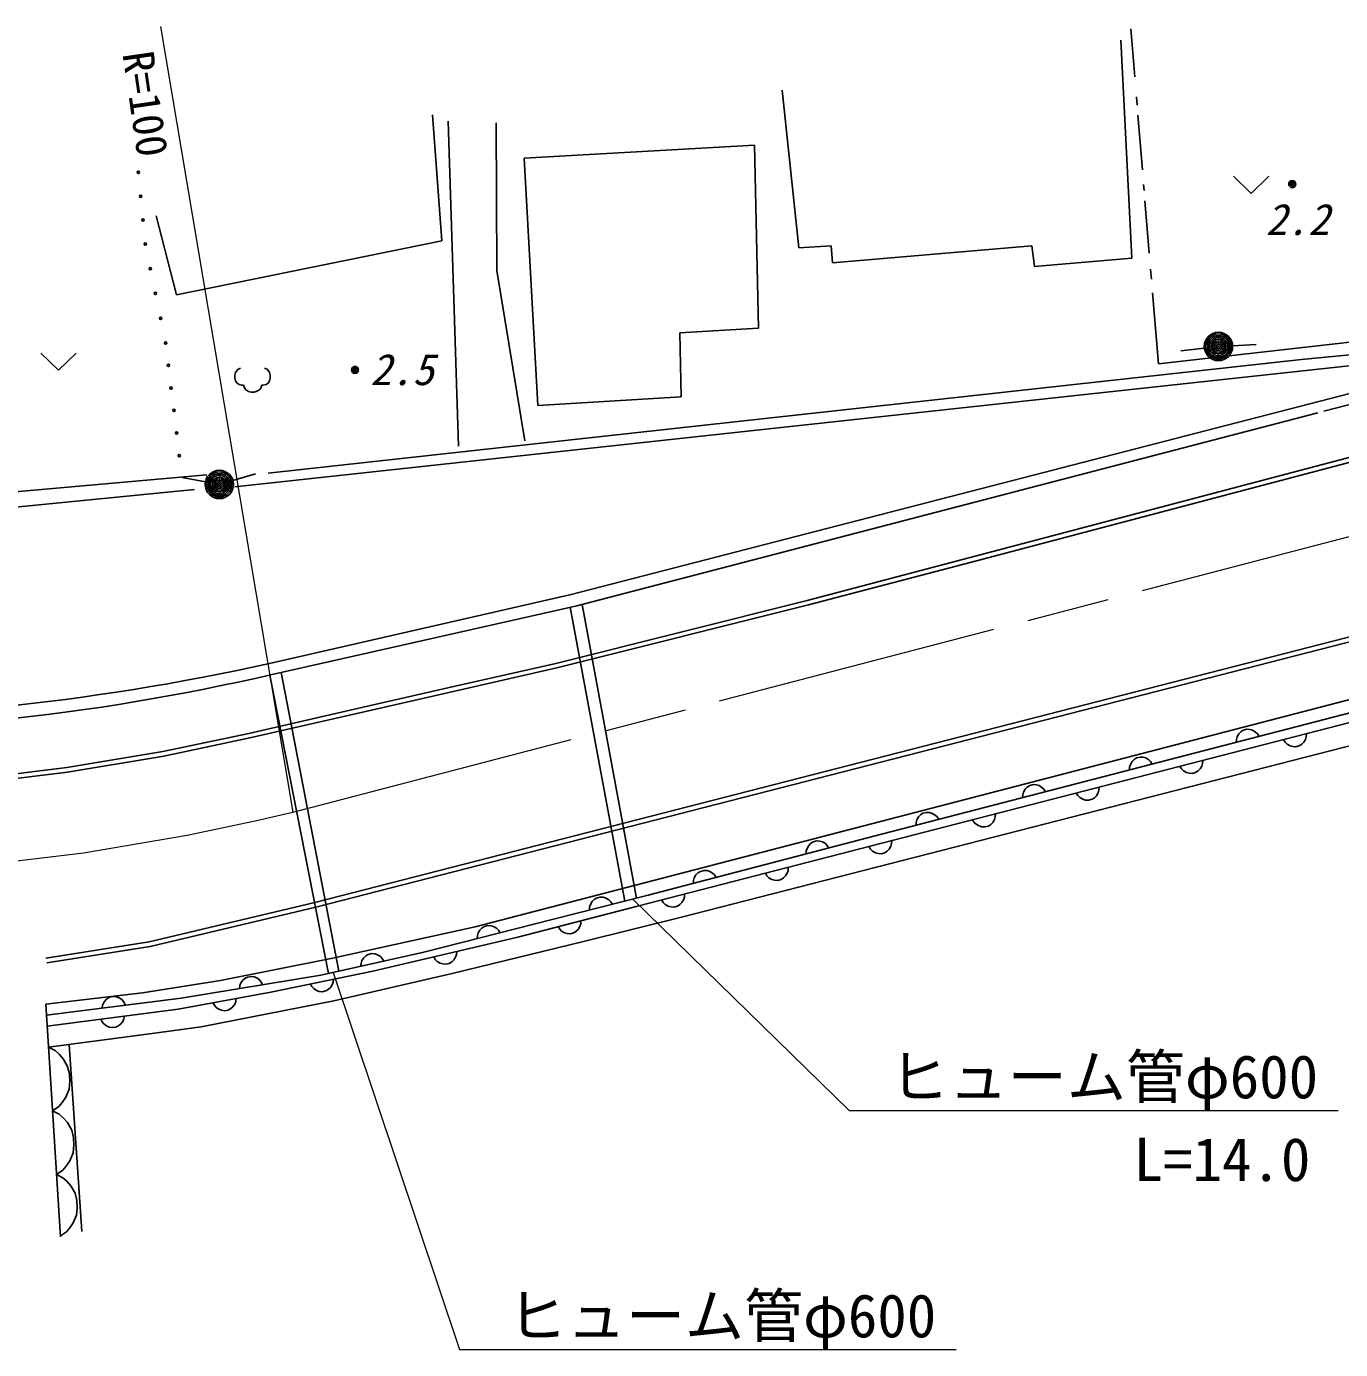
# Model space of a CAD drawing. Units: millimetres, scale not verified. Extents: x 40000 to 680000, y 20000 to 380000.
# Drawn here: x 102482 to 158107, y 245134 to 301107 of the extents above; entities that cross this region are included whole.
import ezdxf
from ezdxf.enums import TextEntityAlignment as Align

# ---------------------------------------------------------------- set-up
doc = ezdxf.new("R2010")
doc.units = ezdxf.units.MM
doc.header["$LTSCALE"] = 1000
doc.linetypes.add('CHAIN', pattern=[18.5, 12, -1.5, 3.5, -1.5])
for name, color, linetype, lineweight in [('M-BGD', 7, 'Continuous', 25), ('M-BMK', 2, 'CHAIN', 13), ('M-STR-HTXT', 7, 'Continuous', 13), ('M-STR-STRC', 7, 'Continuous', 25)]:
    doc.layers.add(name, color=color, linetype=linetype, lineweight=lineweight)
doc.styles.add('ＭＳ ゴシック', font='')
doc.styles.get('ＭＳ ゴシック').set_extended_font_data('MS Gothic')

msp = doc.modelspace()

# ---------------------------------------------------------------- linework, layer by layer
at = {"layer": 'M-BGD'}
for p, q in [((149397, 298970), (149229, 301009)), ((148805, 300528), (149268, 291308)), ((135171, 291741), (134470, 298417)), ((149495, 297780), (149466, 298125)), ((120071, 292041), (119664, 297363)), ((149720, 295044), (149530, 297357)), ((120329, 297104), (120773, 283357)), ((122362, 297030), (122399, 290785)), ((123550, 295532), (133298, 296088)), ((133298, 296088), (133463, 288341)), ((123550, 295532), (124134, 285077)), ((153578, 294767), (154328, 294047)), ((154328, 294047), (155078, 294767)), ((149792, 294161), (149771, 294417)), ((150010, 291511), (149828, 293726)), ((107966, 293096), (108837, 289750)), ((108837, 289750), (120071, 292041)), ((136545, 291823), (135171, 291741)), ((136597, 291102), (136545, 291823)), ((145044, 291823), (136597, 291102)), ((145147, 290947), (145044, 291823)), ((149268, 291308), (145147, 290947)), ((122399, 290785), (123581, 283579)), ((150101, 290410), (150066, 290833)), ((150395, 286831), (150148, 289834)), ((133463, 288341), (130133, 288143)), ((166705, 288682), (150395, 286831)), ((167875, 288002), (125541, 277072)), ((130133, 288143), (130199, 285440)), ((156451, 287013), (167853, 288111)), ((103089, 287286), (103839, 286566)), ((103839, 286566), (104589, 287286)), ((166281, 287591), (111302, 281633)), ((152343, 287498), (151351, 287378)), ((153538, 287600), (154537, 287650)), ((111425, 286593), (111335, 286473)), ((111545, 286653), (111425, 286593)), ((112685, 286593), (112565, 286653)), ((112775, 286473), (112685, 286593)), ((112717, 282212), (156451, 287013)), ((111335, 286473), (111305, 286353)), ((111305, 286353), (111305, 286233)), ((111305, 286233), (111335, 286113)), ((111335, 286113), (111395, 286023)), ((111395, 286023), (111485, 285963)), ((112625, 285963), (112715, 286023)), ((112715, 286023), (112775, 286113)), ((112805, 286353), (112775, 286473)), ((112775, 286113), (112805, 286233)), ((112805, 286233), (112805, 286353)), ((111485, 285963), (111605, 285933)), ((111605, 285933), (111665, 285933)), ((111665, 285933), (111695, 285843)), ((111695, 285843), (111755, 285753)), ((111755, 285753), (111875, 285663)), ((111875, 285663), (111995, 285633)), ((111995, 285633), (112115, 285633)), ((112115, 285633), (112205, 285663)), ((112205, 285663), (112325, 285723)), ((112325, 285723), (112385, 285783)), ((112385, 285783), (112415, 285843)), ((112415, 285843), (112445, 285933)), ((112445, 285933), (112505, 285933)), ((112505, 285933), (112625, 285963)), ((157403, 284832), (160760, 285706)), ((130199, 285440), (124134, 285077)), ((125785, 276603), (157148, 284766)), ((101351, 281361), (110123, 282140)), ((111223, 281902), (112181, 282187)), ((110057, 281840), (109074, 282021)), ((109590, 281519), (101874, 280750)), ((183764, 279185), (121472, 263020)), ((138354, 266848), (183552, 278554)), ((183725, 278158), (128346, 263890)), ((125541, 277072), (112763, 274159)), ((130215, 263427), (184129, 277237)), ((112885, 273692), (125785, 276603)), ((125497, 276538), (127809, 264103)), ((128298, 264227), (126002, 276659)), ((113261, 273777), (115711, 261146)), ((115272, 261047), (112789, 273670)), ((153698, 270946), (153689, 270820)), ((153731, 271058), (153698, 270946)), ((153803, 271180), (153731, 271058)), ((153884, 271263), (153803, 271180)), ((153990, 271332), (153884, 271263)), ((154145, 271372), (153990, 271332)), ((154272, 271363), (154145, 271372)), ((154383, 271330), (154272, 271363)), ((154505, 271259), (154383, 271330)), ((154588, 271177), (154505, 271259)), ((154657, 271071), (154588, 271177)), ((155694, 270935), (155763, 270829)), ((156549, 270825), (156621, 270947)), ((156621, 270947), (156654, 271058)), ((156654, 271058), (156663, 271185)), ((155763, 270829), (155846, 270747)), ((155846, 270747), (155968, 270675)), ((155968, 270675), (156080, 270642)), ((156080, 270642), (156206, 270633)), ((156206, 270633), (156361, 270673)), ((156361, 270673), (156467, 270742)), ((156467, 270742), (156549, 270825)), ((149211, 269887), (149178, 269775)), ((149283, 270009), (149211, 269887)), ((149365, 270092), (149283, 270009)), ((149471, 270161), (149365, 270092)), ((149626, 270201), (149471, 270161)), ((149752, 270193), (149626, 270201)), ((149864, 270160), (149752, 270193)), ((149985, 270088), (149864, 270160)), ((150069, 270006), (149985, 270088)), ((150137, 269900), (150069, 270006)), ((151307, 269804), (151376, 269698)), ((152162, 269694), (152234, 269816)), ((152234, 269816), (152267, 269928)), ((152267, 269928), (152276, 270054)), ((149178, 269775), (149169, 269649)), ((151376, 269698), (151459, 269616)), ((151459, 269616), (151581, 269544)), ((151581, 269544), (151693, 269511)), ((151693, 269511), (151819, 269503)), ((151819, 269503), (151974, 269542)), ((151974, 269542), (152080, 269611)), ((152080, 269611), (152162, 269694)), ((144691, 268717), (144658, 268605)), ((144763, 268839), (144691, 268717)), ((144845, 268922), (144763, 268839)), ((144951, 268991), (144845, 268922)), ((145106, 269031), (144951, 268991)), ((145232, 269022), (145106, 269031)), ((145344, 268989), (145232, 269022)), ((145466, 268917), (145344, 268989)), ((145549, 268836), (145466, 268917)), ((145618, 268729), (145549, 268836)), ((146920, 268674), (146989, 268568)), ((147775, 268564), (147846, 268685)), ((147846, 268685), (147880, 268797)), ((147880, 268797), (147888, 268923)), ((144658, 268605), (144650, 268479)), ((146989, 268568), (147072, 268486)), ((147072, 268486), (147194, 268414)), ((147194, 268414), (147305, 268381)), ((147305, 268381), (147432, 268372)), ((147432, 268372), (147587, 268412)), ((147587, 268412), (147693, 268481)), ((147693, 268481), (147775, 268564)), ((140243, 267668), (140171, 267546)), ((140325, 267751), (140243, 267668)), ((140431, 267820), (140325, 267751)), ((140586, 267860), (140431, 267820)), ((140712, 267851), (140586, 267860)), ((140824, 267818), (140712, 267851)), ((140946, 267747), (140824, 267818)), ((141029, 267665), (140946, 267747)), ((141098, 267559), (141029, 267665)), ((143387, 267433), (143459, 267555)), ((143459, 267555), (143493, 267667)), ((143493, 267667), (143501, 267793)), ((140138, 267434), (140130, 267308)), ((140171, 267546), (140138, 267434)), ((142533, 267543), (142602, 267437)), ((142602, 267437), (142685, 267355)), ((142685, 267355), (142806, 267283)), ((142806, 267283), (142918, 267250)), ((142918, 267250), (143044, 267241)), ((143044, 267241), (143199, 267281)), ((143199, 267281), (143306, 267350)), ((143306, 267350), (143387, 267433)), ((128805, 264355), (138354, 266848)), ((135596, 266459), (135524, 266337)), ((135677, 266542), (135596, 266459)), ((135783, 266611), (135677, 266542)), ((135938, 266651), (135783, 266611)), ((136064, 266643), (135938, 266651)), ((136176, 266610), (136064, 266643)), ((136298, 266539), (136176, 266610)), ((136381, 266457), (136298, 266539)), ((136450, 266351), (136381, 266457)), ((139072, 266424), (139105, 266536)), ((139105, 266536), (139114, 266662)), ((135491, 266225), (135483, 266098)), ((135524, 266337), (135491, 266225)), ((138146, 266413), (138214, 266306)), ((138214, 266306), (138298, 266224)), ((138298, 266224), (138419, 266153)), ((138419, 266153), (138531, 266119)), ((138531, 266119), (138657, 266111)), ((138657, 266111), (138812, 266151)), ((138812, 266151), (138918, 266219)), ((138918, 266219), (139000, 266302)), ((139000, 266302), (139072, 266424)), ((131009, 265364), (130903, 265295)), ((131163, 265405), (131009, 265364)), ((131290, 265396), (131163, 265405)), ((131402, 265364), (131290, 265396)), ((131524, 265292), (131402, 265364)), ((134685, 265294), (134718, 265405)), ((134718, 265405), (134727, 265531)), ((130717, 264978), (130708, 264852)), ((130750, 265090), (130717, 264978)), ((130821, 265212), (130750, 265090)), ((130903, 265295), (130821, 265212)), ((131607, 265211), (131524, 265292)), ((131676, 265105), (131607, 265211)), ((133759, 265282), (133827, 265176)), ((133827, 265176), (133910, 265094)), ((133910, 265094), (134032, 265022)), ((134032, 265022), (134144, 264989)), ((134144, 264989), (134270, 264980)), ((134270, 264980), (134425, 265020)), ((134425, 265020), (134531, 265089)), ((134531, 265089), (134613, 265172)), ((134613, 265172), (134685, 265294)), ((124791, 263341), (128805, 264355)), ((126617, 264235), (126511, 264167)), ((126772, 264275), (126617, 264235)), ((126899, 264265), (126772, 264275)), ((127010, 264232), (126899, 264265)), ((127132, 264159), (127010, 264232)), ((130298, 264163), (130331, 264275)), ((130331, 264275), (130340, 264401)), ((128346, 263890), (123275, 262580)), ((126322, 263852), (126313, 263725)), ((126356, 263963), (126322, 263852)), ((126429, 264085), (126356, 263963)), ((126511, 264167), (126429, 264085)), ((127214, 264077), (127132, 264159)), ((127283, 263970), (127214, 264077)), ((129372, 264151), (129440, 264045)), ((129440, 264045), (129523, 263963)), ((129523, 263963), (129645, 263891)), ((129645, 263891), (129757, 263858)), ((129757, 263858), (129883, 263849)), ((129883, 263849), (130038, 263889)), ((130038, 263889), (130144, 263958)), ((130144, 263958), (130226, 264041)), ((130226, 264041), (130298, 264163)), ((119297, 261946), (124791, 263341)), ((125911, 263032), (125944, 263144)), ((125944, 263144), (125953, 263270)), ((126065, 262402), (130215, 263427)), ((121472, 263020), (115383, 261671)), ((123275, 262580), (117142, 261143)), ((121569, 262647), (121559, 262521)), ((121602, 262758), (121569, 262647)), ((121674, 262880), (121602, 262758)), ((121757, 262963), (121674, 262880)), ((121863, 263031), (121757, 262963)), ((122018, 263070), (121863, 263031)), ((122144, 263061), (122018, 263070)), ((122256, 263028), (122144, 263061)), ((122378, 262955), (122256, 263028)), ((122460, 262873), (122378, 262955)), ((122529, 262767), (122460, 262873)), ((124984, 263021), (125053, 262914)), ((125053, 262914), (125136, 262833)), ((125136, 262833), (125258, 262761)), ((125258, 262761), (125370, 262728)), ((125370, 262728), (125496, 262719)), ((125496, 262719), (125651, 262759)), ((125651, 262759), (125757, 262827)), ((125757, 262827), (125839, 262910)), ((125839, 262910), (125911, 263032)), ((120505, 261048), (126065, 262402)), ((120684, 261850), (120695, 261976)), ((115383, 261671), (110694, 260750)), ((114945, 260974), (119297, 261946)), ((116646, 261477), (116633, 261351)), ((116683, 261588), (116646, 261477)), ((116759, 261707), (116683, 261588)), ((116843, 261788), (116759, 261707)), ((116951, 261853), (116843, 261788)), ((117108, 261888), (116951, 261853)), ((117233, 261875), (117108, 261888)), ((117344, 261838), (117233, 261875)), ((117464, 261762), (117344, 261838)), ((117544, 261678), (117464, 261762)), ((117609, 261569), (117544, 261678)), ((119722, 261748), (119788, 261640)), ((119788, 261640), (119869, 261556)), ((119869, 261556), (119990, 261482)), ((119990, 261482), (120101, 261446)), ((120101, 261446), (120227, 261435)), ((120227, 261435), (120382, 261471)), ((120382, 261471), (120490, 261537)), ((120490, 261537), (120574, 261619)), ((120574, 261619), (120648, 261739)), ((120648, 261739), (120684, 261850)), ((109029, 260003), (114945, 260974)), ((111840, 260890), (111728, 260831)), ((111998, 260916), (111840, 260890)), ((112123, 260896), (111998, 260916)), ((112231, 260853), (112123, 260896)), ((112346, 260770), (112231, 260853)), ((117142, 261143), (112832, 260256)), ((115495, 259893), (120505, 261048)), ((110694, 260750), (107401, 260219)), ((111514, 260532), (111494, 260407)), ((111557, 260641), (111514, 260532)), ((111639, 260756), (111557, 260641)), ((111728, 260831), (111639, 260756)), ((112421, 260681), (112346, 260770)), ((112480, 260570), (112421, 260681)), ((114497, 260599), (114561, 260489)), ((114561, 260489), (114640, 260404)), ((114640, 260404), (114758, 260326)), ((114758, 260326), (114868, 260287)), ((114868, 260287), (114993, 260272)), ((114993, 260272), (115150, 260305)), ((115150, 260305), (115260, 260368)), ((115260, 260368), (115345, 260447)), ((115345, 260447), (115423, 260565)), ((115423, 260565), (115462, 260675)), ((115462, 260675), (115477, 260801)), ((107401, 260219), (103298, 259745)), ((103298, 259745), (103927, 249898)), ((103328, 259282), (109029, 260003)), ((105754, 259810), (105707, 259703)), ((105841, 259922), (105754, 259810)), ((105932, 259994), (105841, 259922)), ((106046, 260049), (105932, 259994)), ((106205, 260069), (106046, 260049)), ((106329, 260044), (106205, 260069)), ((106436, 259997), (106329, 260044)), ((106548, 259911), (106436, 259997)), ((106620, 259819), (106548, 259911)), ((106674, 259705), (106620, 259819)), ((112832, 260256), (108902, 259538)), ((109882, 258792), (115495, 259893)), ((110375, 259807), (110436, 259696)), ((111220, 259636), (111300, 259752)), ((111300, 259752), (111341, 259862)), ((111341, 259862), (111359, 259987)), ((103357, 258819), (108902, 259538)), ((105707, 259703), (105682, 259579)), ((106601, 259118), (106626, 259243)), ((110436, 259696), (110513, 259609)), ((110513, 259609), (110630, 259528)), ((110630, 259528), (110739, 259487)), ((110739, 259487), (110864, 259469)), ((110864, 259469), (111021, 259498)), ((111021, 259498), (111132, 259559)), ((111132, 259559), (111220, 259636)), ((105634, 259114), (105689, 259000)), ((105689, 259000), (105761, 258909)), ((105761, 258909), (105873, 258822)), ((105873, 258822), (105980, 258776)), ((105980, 258776), (106104, 258751)), ((106104, 258751), (106263, 258772)), ((106263, 258772), (106377, 258827)), ((106377, 258827), (106468, 258899)), ((106468, 258899), (106555, 259011)), ((106555, 259011), (106601, 259118)), ((107809, 258503), (109882, 258792)), ((103414, 257927), (107809, 258503)), ((104291, 258042), (104821, 250122)), ((103694, 257783), (103414, 257927)), ((103866, 257631), (103694, 257783)), ((104042, 257426), (103866, 257631)), ((104224, 257113), (104042, 257426)), ((104298, 256793), (104224, 257113)), ((104286, 256143), (104319, 256470)), ((104319, 256470), (104298, 256793)), ((103997, 255583), (104145, 255809)), ((104145, 255809), (104286, 256143)), ((103587, 255233), (103846, 255411)), ((103846, 255411), (103997, 255583)), ((103866, 255088), (103587, 255233)), ((104038, 254937), (103866, 255088)), ((104214, 254732), (104038, 254937)), ((104396, 254419), (104214, 254732)), ((104471, 254099), (104396, 254419)), ((104458, 253449), (104491, 253775)), ((104491, 253775), (104471, 254099)), ((104169, 252889), (104317, 253115)), ((104317, 253115), (104458, 253449)), ((103759, 252538), (104018, 252717)), ((104028, 252399), (103759, 252538)), ((104018, 252717), (104169, 252889)), ((104194, 252253), (104028, 252399)), ((104363, 252056), (104194, 252253)), ((104538, 251754), (104363, 252056)), ((104610, 251446), (104538, 251754)), ((104630, 251135), (104610, 251446)), ((104462, 250499), (104598, 250820)), ((104598, 250820), (104630, 251135)), ((104174, 250116), (104320, 250281)), ((104320, 250281), (104462, 250499)), ((103925, 249943), (104174, 250116))]:
    msp.add_line(p, q, dxfattribs=at)
for centre, radius in [((107219, 294936), 50), ((156061, 294436), 150), ((156061, 294436), 90), ((156061, 294436), 30), ((107316, 293926), 50), ((107412, 292916), 50), ((107508, 291905), 50), ((107725, 290859), 50), ((107941, 289812), 50), ((108158, 288765), 50), ((108374, 287719), 50), ((152939, 287570), 600), ((152939, 287570), 528), ((152939, 287570), 456), ((152939, 287570), 384), ((152939, 287570), 312), ((152939, 287570), 240), ((152939, 287570), 168), ((152939, 287570), 96), ((152939, 287570), 24), ((108490, 286766), 50), ((116388, 286577), 150), ((116388, 286577), 90), ((116388, 286577), 30), ((108605, 285813), 50), ((108721, 284861), 50), ((108836, 283908), 50), ((108952, 282955), 50), ((110648, 281731), 600), ((110648, 281731), 528), ((110648, 281731), 456), ((110648, 281731), 384), ((110648, 281731), 312), ((110648, 281731), 240), ((110648, 281731), 168), ((110648, 281731), 96), ((110648, 281731), 24)]:
    msp.add_circle(centre, radius, dxfattribs=at)
for centre, radius, start, end in [((91591, 369146), 97317, 255.10806, 282.56555), ((91384, 366932), 95688, 254.89902, 282.98529)]:
    msp.add_arc(centre, radius, start, end, dxfattribs=at)
at = {"layer": 'M-BMK'}
for p, q in [((113922, 267910), (162698, 280625)), ((112294, 267529), (113922, 267910)), ((109290, 266901), (112294, 267529)), ((104890, 266151), (109290, 266901)), ((99771, 265527), (104890, 266151))]:
    msp.add_line(p, q, dxfattribs=at)
at = {"layer": 'M-STR-HTXT'}
for p, q in [((108160, 301107), (113758, 267871)), ((137309, 255247), (128156, 264191)), ((115462, 261090), (120814, 245134)), ((137309, 255247), (158005, 255247)), ((120814, 245134), (141840, 245134))]:
    msp.add_line(p, q, dxfattribs=at)
at = {"layer": 'M-STR-STRC'}
for p, q in [((142377, 278629), (165129, 284625)), ((142428, 278436), (165182, 284432)), ((182836, 281537), (114683, 264040)), ((182885, 281343), (114733, 263847)), ((135536, 276826), (142377, 278629)), ((135585, 276633), (142428, 278436)), ((124890, 274162), (135536, 276826)), ((124936, 273967), (135585, 276633)), ((120626, 273195), (124890, 274162)), ((120670, 273000), (124936, 273967)), ((116734, 272312), (120626, 273195)), ((116778, 272117), (120670, 273000)), ((111901, 271202), (116734, 272312)), ((111944, 271007), (116778, 272117)), ((108261, 270437), (111901, 271202)), ((108298, 270240), (111944, 271007)), ((104198, 269751), (108261, 270437)), ((104226, 269553), (108298, 270240)), ((99035, 269131), (104198, 269751)), ((99054, 268932), (104226, 269553)), ((114683, 264040), (107679, 262381)), ((114730, 263846), (107717, 262184)), ((107679, 262381), (103308, 261698)), ((107717, 262184), (103339, 261500))]:
    msp.add_line(p, q, dxfattribs=at)

# ---------------------------------------------------------------- texts
at = {"layer": 'M-BGD', "style": 'ＭＳ ゴシック', "oblique": 15}
for s, p in [('2.2', (156285, 292945)), ('2.5', (118380, 286594))]:
    msp.add_text(s, height=1320, dxfattribs=at).set_placement(p, align=Align.MIDDLE_CENTER)
at = {"layer": 'M-STR-HTXT', "style": 'ＭＳ ゴシック'}
msp.add_text('R=100', height=1320, rotation=278.3, dxfattribs=at).set_placement((107520, 297833), align=Align.MIDDLE_CENTER)
for s, p in [('ヒューム管φ600', (148089, 256678)), ('L=14.0', (153089, 253178)), ('ヒューム管φ600', (131923, 246565))]:
    msp.add_text(s, height=1833, dxfattribs=at).set_placement(p, align=Align.MIDDLE_CENTER)

doc.saveas('drawing.dxf')
